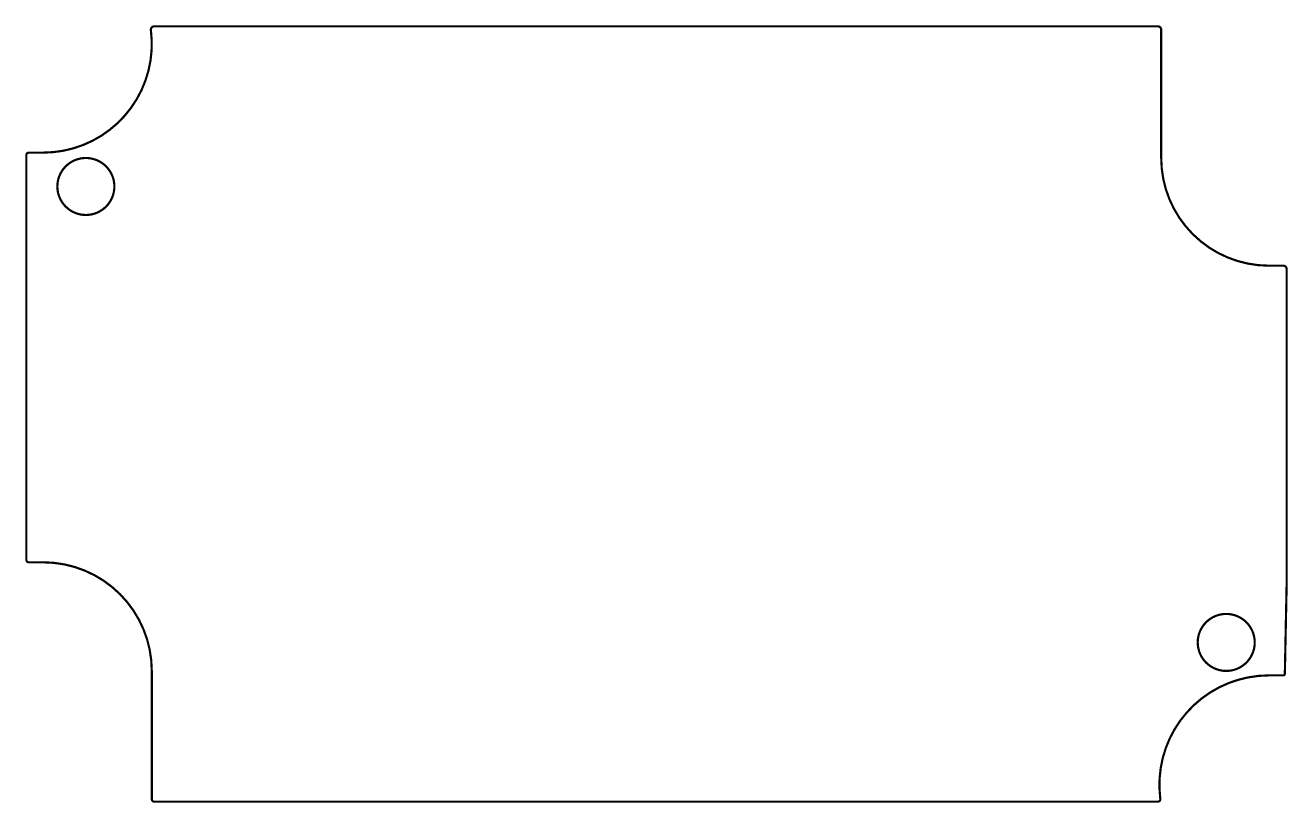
# Model space of a CAD drawing. Extents: x -0.1 to 88.5, y -0.1 to 54.5.
import ezdxf

# ---------------------------------------------------------------- set-up
doc = ezdxf.new("R2010")
doc.units = 0
doc.layers.add('20', color=31, linetype='CONTINUOUS')

msp = doc.modelspace()

# ---------------------------------------------------------------- linework, layer by layer
at = {"layer": '20'}
for points, const_width in [([(1.1761, 45.5522, 0.4517), (8.7393, 54.1365)], 0.1524), ([(8.9761, 54.4162, 0.4636), (8.7393, 54.1365)], 0.1524), ([(8.7771, 54.1413, 1), (8.7015, 54.1317)], 0.0762), ([(8.7017, 54.1302, 1), (8.7768, 54.1428)], 0.0762), ([(8.9761, 54.4543, 1), (8.9761, 54.3781)], 0.0762), ([(8.9761, 54.3781, 1), (8.9761, 54.4543)], 0.0762), ([(79.6162, 54.1761, 0.4142), (79.3761, 54.4162)], 0.1524), ([(79.3761, 54.4543, 1), (79.3761, 54.3781)], 0.0762), ([(79.3761, 54.3781, 1), (79.3761, 54.4543)], 0.0762), ([(79.6543, 54.1761, 1), (79.5781, 54.1761)], 0.0762), ([(79.5781, 54.1761, 1), (79.6543, 54.1761)], 0.0762), ([(0.1761, 45.5522, 0.4142), (0, 45.3761)], 0.1524), ([(0.0381, 45.3761, 1), (-0.0381, 45.3761)], 0.0762), ([(-0.0381, 45.3761, 1), (0.0381, 45.3761)], 0.0762), ([(0.1761, 45.5903, 1), (0.1761, 45.5141)], 0.0762), ([(0.1761, 45.5141, 1), (0.1761, 45.5902)], 0.0762), ([(1.1761, 45.5903, 1), (1.1761, 45.5141)], 0.0762), ([(1.1761, 45.5141, 1), (1.1761, 45.5903)], 0.0762), ([(4.1761, 41.1761, 1), (4.1761, 45.1761, 1), (4.1761, 41.1761)], 0.1524), ([(79.6162, 45.1761, 0.4142), (87.1761, 37.6162)], 0.1524), ([(79.6543, 45.1761, 1), (79.5781, 45.1761)], 0.0762), ([(79.5781, 45.1761, 1), (79.6543, 45.1761)], 0.0762), ([(87.1761, 37.6543, 1), (87.1761, 37.5781)], 0.0762), ([(87.1761, 37.5781, 1), (87.1761, 37.6543)], 0.0762), ([(88.4162, 37.3761, 0.4142), (88.1761, 37.6162)], 0.1524), ([(88.1761, 37.6543, 1), (88.1761, 37.5781)], 0.0762), ([(88.1761, 37.5781, 1), (88.1761, 37.6543)], 0.0762), ([(88.4543, 37.3761, 1), (88.3781, 37.3761)], 0.0762), ([(88.3781, 37.3761, 1), (88.4543, 37.3761)], 0.0762), ([(0, 16.9761, 0.4142), (0.1761, 16.8)], 0.1524), ([(0.0381, 16.9761, 1), (-0.0381, 16.9761)], 0.0762), ([(-0.0381, 16.9761, 1), (0.0381, 16.9761)], 0.0762), ([(0.1761, 16.8381, 1), (0.1761, 16.7619)], 0.0762), ([(0.1761, 16.7619, 1), (0.1761, 16.8381)], 0.0762), ([(8.8, 9.1761, 0.4142), (1.1761, 16.8)], 0.1524), ([(1.1761, 16.8381, 1), (1.1761, 16.7619)], 0.0762), ([(1.1761, 16.7619, 1), (1.1761, 16.8381)], 0.0762), ([(88.4543, 15.3354, 1), (88.3781, 15.337)], 0.0762), ([(88.3781, 15.3362, 1), (88.4543, 15.3362)], 0.0762), ([(84.1761, 9.1761, 1), (84.1761, 13.1761, 1), (84.1761, 9.1761)], 0.1524), ([(8.8381, 9.1761, 1), (8.7619, 9.1761)], 0.0762), ([(8.7619, 9.1761, 1), (8.8381, 9.1761)], 0.0762), ([(87.1761, 8.8638, 0.4521), (79.5507, 0.1985)], 0.1524), ([(87.1761, 8.9019, 1), (87.1761, 8.8257)], 0.0762), ([(87.1761, 8.8257, 1), (87.1761, 8.9019)], 0.0762), ([(88.1761, 8.8638, 0.4083), (88.2883, 8.9738)], 0.1524), ([(88.1761, 8.9019, 1), (88.1761, 8.8257)], 0.0762), ([(88.1761, 8.8257, 1), (88.1761, 8.9019)], 0.0762), ([(88.3264, 8.9731, 1), (88.2502, 8.9746)], 0.0762), ([(88.2502, 8.9746, 1), (88.3264, 8.9731)], 0.0762), ([(8.8, 0.1761, 0.4142), (8.9761, 0)], 0.1524), ([(8.8381, 0.1761, 1), (8.7619, 0.1761)], 0.0762), ([(8.7619, 0.1761, 1), (8.8381, 0.1761)], 0.0762), ([(8.9761, 0.0381, 1), (8.9761, -0.0381)], 0.0762), ([(8.9761, -0.0381, 1), (8.9761, 0.0381)], 0.0762), ([(79.3761, 0, 0.4521), (79.5507, 0.1985)], 0.1524), ([(79.3761, 0.0381, 1), (79.3761, -0.0381)], 0.0762), ([(79.3761, -0.0381, 1), (79.3761, 0.0381)], 0.0762), ([(79.5885, 0.2033, 1), (79.5129, 0.1936)], 0.0762), ([(79.5129, 0.1936, 1), (79.5885, 0.2033)], 0.0762)]:
    msp.add_lwpolyline(points, format="xyb", dxfattribs=dict(at, const_width=const_width))
at = {"layer": '20', "const_width": 0.1524}
for points in [[(79.3761, 54.4162), (8.9761, 54.4162)], [(79.6162, 45.1761), (79.6162, 54.1761)], [(0, 45.3761), (0, 16.9761)], [(1.1761, 45.5522), (0.1761, 45.5522)], [(88.1761, 37.6162), (87.1761, 37.6162)], [(88.4162, 15.3362), (88.4162, 37.3761)], [(0.1761, 16.8), (1.1761, 16.8)], [(88.2883, 8.9738), (88.4162, 15.3362)], [(8.8, 9.1761), (8.8, 0.1761)], [(87.1761, 8.8638), (88.1761, 8.8638)], [(8.9761, 0), (79.3761, 0)]]:
    msp.add_lwpolyline(points, dxfattribs=at)

doc.saveas('drawing.dxf')
